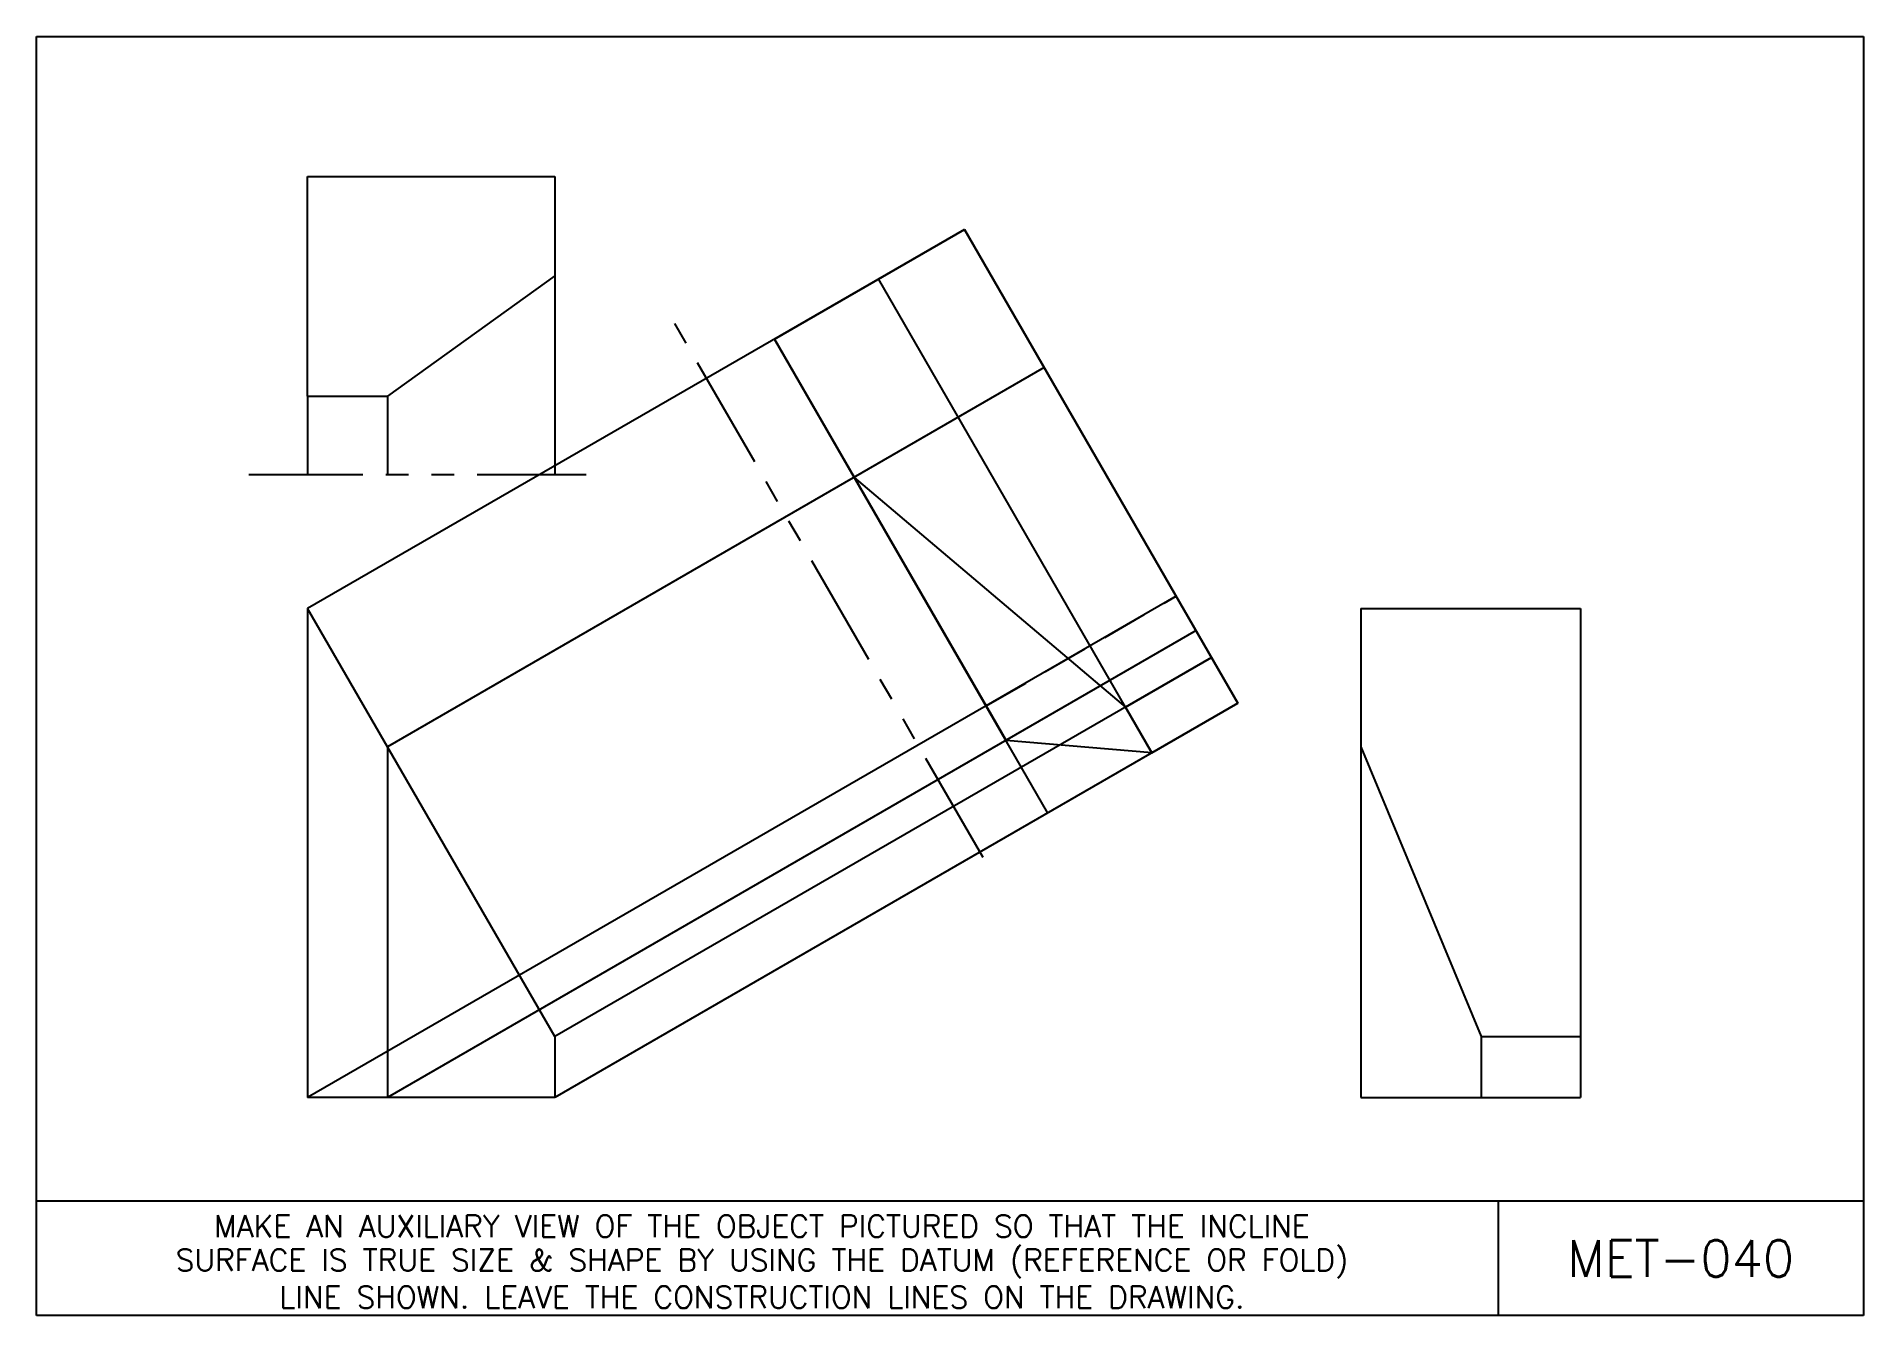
# Model space of a CAD drawing. Extents: x 123.9 to 133.9, y 9.8 to 16.8.
import ezdxf
from ezdxf.enums import TextEntityAlignment as Align

# ---------------------------------------------------------------- set-up
doc = ezdxf.new("R2010")
doc.units = 0
doc.header["$MEASUREMENT"] = 0
doc.linetypes.add('HIDDEN', pattern=[0.375, 0.25, -0.125])
doc.linetypes.add('PHANTOM2', pattern=[1.25, 0.625, -0.125, 0.125, -0.125, 0.125, -0.125])
doc.layers.get('0').update_dxf_attribs({"linetype": 'CONTINUOUS'})
doc.layers.get('DEFPOINTS').update_dxf_attribs({"linetype": 'CONTINUOUS'})
for name, color, linetype in [('CON-RED', 11, 'CONTINUOUS'), ('HIDDEN', 80, 'HIDDEN'), ('OBJECT-CYAN', 4, 'CONTINUOUS'), ('PHANTOM-MAGENTA', 6, 'PHANTOM2')]:
    doc.layers.add(name, color=color, linetype=linetype)
doc.styles.add('ROMANS', font='romans')

msp = doc.modelspace()

# ---------------------------------------------------------------- linework, layer by layer
for p, q in [((123.916, 9.809), (123.916, 16.809)), ((123.916, 16.809), (133.916, 16.809)), ((123.916, 16.809), (133.916, 16.809)), ((123.916, 9.809), (123.916, 16.809)), ((123.916, 16.809), (133.916, 16.809)), ((123.916, 9.809), (123.916, 16.809)), ((133.916, 16.809), (133.916, 9.809)), ((133.916, 16.809), (133.916, 9.809)), ((133.916, 16.809), (133.916, 9.809)), ((133.916, 10.434), (123.916, 10.434)), ((131.916, 10.434), (131.916, 9.809)), ((133.916, 9.809), (123.916, 9.809)), ((133.916, 9.809), (123.916, 9.809)), ((133.916, 9.809), (123.916, 9.809))]:
    msp.add_line(p, q)
msp.add_lwpolyline([(123.916, 16.809), (133.916, 16.809)])
at = {"layer": 'CON-RED'}
for p, q in [((128.995, 15.753), (125.4, 13.678)), ((130.492, 13.16), (128.995, 15.753)), ((126.753, 15.499), (126.753, 14.412)), ((130.021, 12.888), (128.524, 15.482)), ((129.452, 12.559), (127.955, 15.153)), ((129.432, 14.997), (125.837, 12.921)), ((125.4, 14.841), (125.4, 14.412)), ((125.837, 14.841), (125.837, 14.412)), ((130.154, 13.746), (125.4, 11.001)), ((130.263, 13.557), (125.837, 11.001)), ((130.348, 13.41), (126.753, 11.335)), ((130.492, 13.16), (126.753, 11.001)), ((125.837, 12.921), (125.837, 12.921))]:
    msp.add_line(p, q, dxfattribs=at)
at = {"layer": 'DEFPOINTS', "color": 0, "linetype": 'ByBlock'}
for p in [(126.753, 16.042), (126.753, 15.499)]:
    msp.add_point(p, dxfattribs=at)
at = {"layer": 'HIDDEN'}
msp.add_line((129.114, 13.145), (130.154, 13.746), dxfattribs=at)
at = {"layer": 'OBJECT-CYAN'}
for p, q in [((125.4, 14.841), (125.4, 16.042)), ((125.4, 16.042), (126.753, 16.042)), ((126.753, 16.042), (126.753, 15.499)), ((127.955, 15.153), (128.995, 15.753)), ((128.995, 15.753), (130.492, 13.16)), ((126.753, 15.499), (125.837, 14.841)), ((127.955, 15.153), (129.223, 12.956)), ((125.4, 14.841), (125.837, 14.841)), ((128.391, 14.396), (129.877, 13.139)), ((125.4, 13.678), (125.4, 11.001)), ((126.753, 11.335), (125.4, 13.678)), ((131.165, 13.678), (131.165, 11.001)), ((131.165, 13.678), (132.367, 13.678)), ((132.367, 13.678), (132.367, 11.001)), ((129.877, 13.139), (130.348, 13.41)), ((129.877, 13.139), (130.021, 12.888)), ((130.021, 12.888), (130.492, 13.16)), ((125.837, 12.921), (125.837, 11.001)), ((130.021, 12.888), (129.223, 12.956)), ((131.165, 12.921), (131.823, 11.335)), ((126.753, 11.335), (126.753, 11.001)), ((131.823, 11.335), (131.823, 11.001)), ((131.823, 11.335), (132.367, 11.335)), ((126.753, 11.001), (125.4, 11.001)), ((131.165, 11.001), (132.367, 11.001))]:
    msp.add_line(p, q, dxfattribs=at)
at = {"layer": 'PHANTOM-MAGENTA'}
for p, q in [((129.097, 12.316), (127.388, 15.277)), ((125.078, 14.412), (126.924, 14.412)), ((126.753, 11.335), (126.753, 11.335)), ((126.753, 11.335), (126.753, 11.335))]:
    msp.add_line(p, q, dxfattribs=at)

# ---------------------------------------------------------------- texts
at = {"style": 'ROMANS'}
for s, height, p in [('MAKE AN AUXILIARY VIEW OF THE OBJECT PICTURED SO THAT THE INCLINE', 0.12, (127.887, 10.298)), ('MET-040', 0.2, (132.916, 10.121)), ('SURFACE IS TRUE SIZE & SHAPE BY USING THE DATUM (REFERENCE OR FOLD)', 0.12, (127.887, 10.104)), ('LINE SHOWN. LEAVE THE CONSTRUCTION LINES ON THE DRAWING.', 0.12, (127.887, 9.909))]:
    msp.add_text(s, height=height, dxfattribs=at).set_placement(p, align=Align.MIDDLE)
at = {"color": 18, "true_color": 0x030303}
msp.add_text('FALL 2025', height=0.001, dxfattribs=at).set_placement((123.916, 9.809))

doc.saveas('drawing.dxf')
